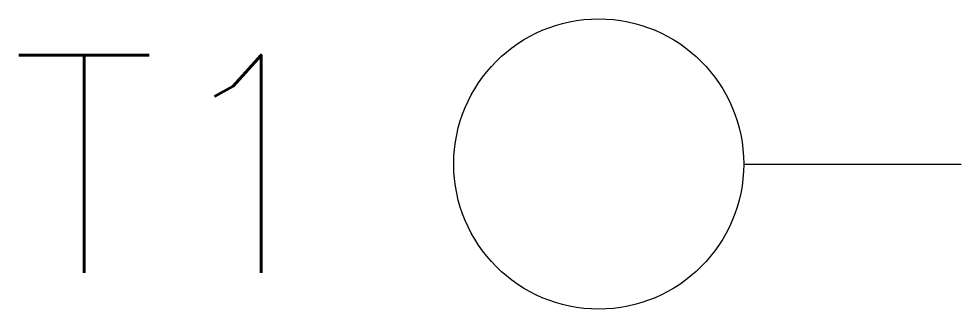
# Model space of a CAD drawing. Extents: x 356 to 369, y 378 to 382.
import ezdxf
from ezdxf.enums import TextEntityAlignment as Align

# ---------------------------------------------------------------- set-up
doc = ezdxf.new("R2010")
doc.units = 0
doc.header["$LTSCALE"] = 0.25
doc.layers.get('0').update_dxf_attribs({"linetype": 'CONTINUOUS'})
doc.styles.get("Standard").update_dxf_attribs({"font": 'simplex'})

msp = doc.modelspace()

# ---------------------------------------------------------------- linework, layer by layer
at = {"color": 0}
msp.add_line((366, 380), (369, 380), dxfattribs=at)
msp.add_circle((364, 380), 2, dxfattribs=at)

# ---------------------------------------------------------------- texts
msp.add_attdef('T1', text='T1', height=3, dxfattribs=at).set_placement((360.5, 380), align=Align.MIDDLE_RIGHT)

doc.saveas('drawing.dxf')
